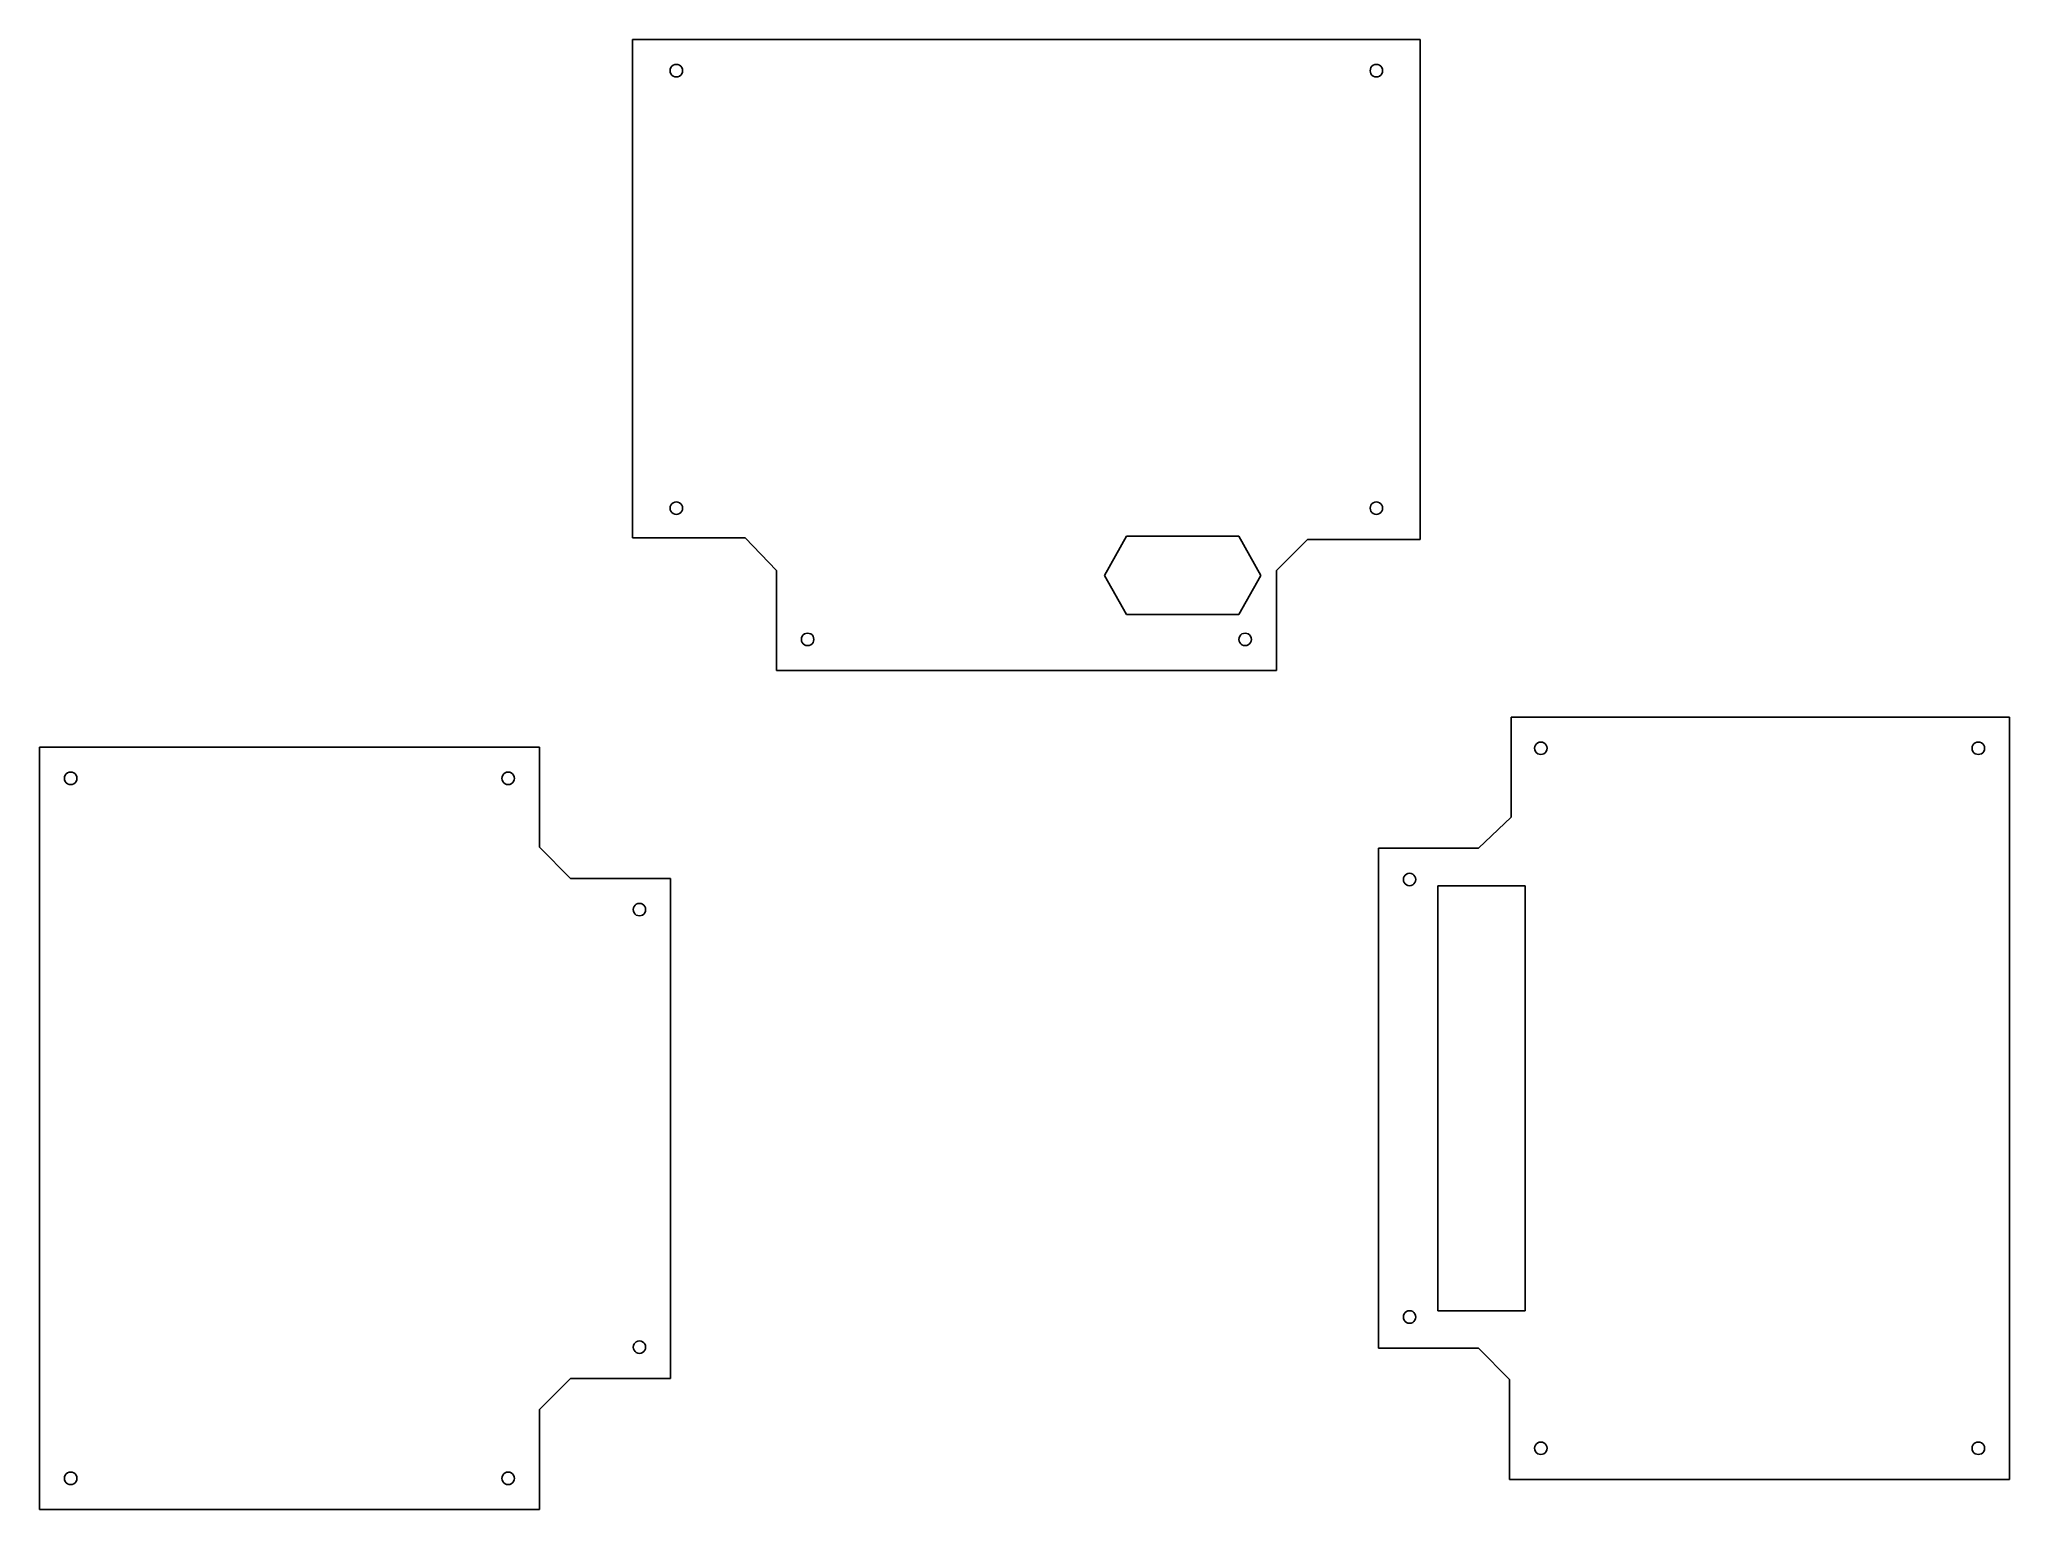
# Model space of a CAD drawing. Header units: metres. Extents: x 3934 to 4564, y 279 to 750.
import ezdxf

# ---------------------------------------------------------------- set-up
doc = ezdxf.new("R2010")
doc.units = ezdxf.units.M

msp = doc.modelspace()

# ---------------------------------------------------------------- linework, layer by layer
at = {"layer": 'Layer0'}
for p, q in [((4375.47, 749.9, 0), (4123.47, 749.91, 0)), ((4123.47, 749.91, 0), (4123.47, 590.39, 0)), ((4375.47, 589.9, 0), (4375.47, 749.9, 0)), ((4135.54, 740.42, 0), (4135.47, 739.91, 0)), ((4135.47, 739.91, 0), (4135.54, 739.39, 0)), ((4135.74, 740.91, 0), (4135.54, 740.42, 0)), ((4135.54, 739.39, 0), (4135.74, 738.91, 0)), ((4136.05, 741.32, 0), (4135.74, 740.91, 0)), ((4135.74, 738.91, 0), (4136.05, 738.49, 0)), ((4136.47, 741.64, 0), (4136.05, 741.32, 0)), ((4136.05, 738.49, 0), (4136.47, 738.17, 0)), ((4136.95, 741.84, 0), (4136.47, 741.64, 0)), ((4136.47, 738.17, 0), (4136.95, 737.97, 0)), ((4137.47, 741.91, 0), (4136.95, 741.84, 0)), ((4136.95, 737.97, 0), (4137.47, 737.91, 0)), ((4137.99, 741.84, 0), (4137.47, 741.91, 0)), ((4137.47, 737.91, 0), (4137.99, 737.97, 0)), ((4138.47, 741.64, 0), (4137.99, 741.84, 0)), ((4137.99, 737.97, 0), (4138.47, 738.17, 0)), ((4138.88, 741.32, 0), (4138.47, 741.64, 0)), ((4138.47, 738.17, 0), (4138.88, 738.49, 0)), ((4139.2, 740.91, 0), (4138.88, 741.32, 0)), ((4138.88, 738.49, 0), (4139.2, 738.91, 0)), ((4139.4, 740.42, 0), (4139.2, 740.91, 0)), ((4139.2, 738.91, 0), (4139.4, 739.39, 0)), ((4139.47, 739.91, 0), (4139.4, 740.42, 0)), ((4139.4, 739.39, 0), (4139.47, 739.91, 0)), ((4359.54, 740.42, 0), (4359.47, 739.9, 0)), ((4359.47, 739.9, 0), (4359.54, 739.39, 0)), ((4359.74, 740.9, 0), (4359.54, 740.42, 0)), ((4359.54, 739.39, 0), (4359.74, 738.9, 0)), ((4360.05, 741.32, 0), (4359.74, 740.9, 0)), ((4359.74, 738.9, 0), (4360.05, 738.49, 0)), ((4360.47, 741.64, 0), (4360.05, 741.32, 0)), ((4360.05, 738.49, 0), (4360.47, 738.17, 0)), ((4360.95, 741.84, 0), (4360.47, 741.64, 0)), ((4360.47, 738.17, 0), (4360.95, 737.97, 0)), ((4361.47, 741.9, 0), (4360.95, 741.84, 0)), ((4360.95, 737.97, 0), (4361.47, 737.9, 0)), ((4361.99, 741.84, 0), (4361.47, 741.9, 0)), ((4361.47, 737.9, 0), (4361.99, 737.97, 0)), ((4362.47, 741.64, 0), (4361.99, 741.84, 0)), ((4361.99, 737.97, 0), (4362.47, 738.17, 0)), ((4362.88, 741.32, 0), (4362.47, 741.64, 0)), ((4362.47, 738.17, 0), (4362.88, 738.49, 0)), ((4363.2, 740.9, 0), (4362.88, 741.32, 0)), ((4362.88, 738.49, 0), (4363.2, 738.9, 0)), ((4363.4, 740.42, 0), (4363.2, 740.9, 0)), ((4363.2, 738.9, 0), (4363.4, 739.39, 0)), ((4363.47, 739.9, 0), (4363.4, 740.42, 0)), ((4363.4, 739.39, 0), (4363.47, 739.9, 0)), ((4135.54, 600.42, 0), (4135.47, 599.91, 0)), ((4135.47, 599.91, 0), (4135.54, 599.39, 0)), ((4135.74, 600.91, 0), (4135.54, 600.42, 0)), ((4135.54, 599.39, 0), (4135.74, 598.91, 0)), ((4136.05, 601.32, 0), (4135.74, 600.91, 0)), ((4136.47, 601.64, 0), (4136.05, 601.32, 0)), ((4136.95, 601.84, 0), (4136.47, 601.64, 0)), ((4137.47, 601.91, 0), (4136.95, 601.84, 0)), ((4137.99, 601.84, 0), (4137.47, 601.91, 0)), ((4138.47, 601.64, 0), (4137.99, 601.84, 0)), ((4138.88, 601.32, 0), (4138.47, 601.64, 0)), ((4139.2, 600.91, 0), (4138.88, 601.32, 0)), ((4139.4, 600.42, 0), (4139.2, 600.91, 0)), ((4139.2, 598.91, 0), (4139.4, 599.39, 0)), ((4139.47, 599.91, 0), (4139.4, 600.42, 0)), ((4139.4, 599.39, 0), (4139.47, 599.91, 0)), ((4359.54, 600.42, 0), (4359.47, 599.9, 0)), ((4359.47, 599.9, 0), (4359.54, 599.39, 0)), ((4359.74, 600.9, 0), (4359.54, 600.42, 0)), ((4359.54, 599.39, 0), (4359.74, 598.9, 0)), ((4360.05, 601.32, 0), (4359.74, 600.9, 0)), ((4360.47, 601.64, 0), (4360.05, 601.32, 0)), ((4360.95, 601.84, 0), (4360.47, 601.64, 0)), ((4361.47, 601.9, 0), (4360.95, 601.84, 0)), ((4361.99, 601.84, 0), (4361.47, 601.9, 0)), ((4362.47, 601.64, 0), (4361.99, 601.84, 0)), ((4362.88, 601.32, 0), (4362.47, 601.64, 0)), ((4363.2, 600.9, 0), (4362.88, 601.32, 0)), ((4363.4, 600.42, 0), (4363.2, 600.9, 0)), ((4363.2, 598.9, 0), (4363.4, 599.39, 0)), ((4363.47, 599.9, 0), (4363.4, 600.42, 0)), ((4363.4, 599.39, 0), (4363.47, 599.9, 0)), ((4135.74, 598.91, 0), (4136.05, 598.49, 0)), ((4136.05, 598.49, 0), (4136.47, 598.17, 0)), ((4136.47, 598.17, 0), (4136.95, 597.97, 0)), ((4136.95, 597.97, 0), (4137.47, 597.91, 0)), ((4137.47, 597.91, 0), (4137.99, 597.97, 0)), ((4137.99, 597.97, 0), (4138.47, 598.17, 0)), ((4138.47, 598.17, 0), (4138.88, 598.49, 0)), ((4138.88, 598.49, 0), (4139.2, 598.91, 0)), ((4359.74, 598.9, 0), (4360.05, 598.49, 0)), ((4360.05, 598.49, 0), (4360.47, 598.17, 0)), ((4360.47, 598.17, 0), (4360.95, 597.97, 0)), ((4360.95, 597.97, 0), (4361.47, 597.9, 0)), ((4361.47, 597.9, 0), (4361.99, 597.97, 0)), ((4361.99, 597.97, 0), (4362.47, 598.17, 0)), ((4362.47, 598.17, 0), (4362.88, 598.49, 0)), ((4362.88, 598.49, 0), (4363.2, 598.9, 0)), ((4159.48, 590.39, 0), (4123.47, 590.39, 0)), ((4159.48, 590.39, 0), (4169.47, 579.91, 0)), ((4281.47, 590.89, 0), (4274.47, 578.39, 0)), ((4317.47, 590.89, 0), (4281.47, 590.89, 0)), ((4324.47, 578.39, 0), (4317.47, 590.89, 0)), ((4339.47, 589.9, 0), (4329.47, 579.91, 0)), ((4339.47, 589.9, 0), (4375.47, 589.9, 0)), ((4169.47, 579.91, 0), (4169.47, 547.91, 0)), ((4274.47, 578.39, 0), (4281.47, 565.89, 0)), ((4317.47, 565.89), (4324.47, 578.39, 0)), ((4329.47, 579.91, 0), (4329.47, 547.9, 0)), ((4281.47, 565.89, 0), (4317.47, 565.89)), ((4177.54, 558.42, 0), (4177.47, 557.91, 0)), ((4177.47, 557.91, 0), (4177.54, 557.39, 0)), ((4177.74, 558.91, 0), (4177.54, 558.42, 0)), ((4177.54, 557.39, 0), (4177.74, 556.91, 0)), ((4178.05, 559.32, 0), (4177.74, 558.91, 0)), ((4177.74, 556.91, 0), (4178.05, 556.49, 0)), ((4178.47, 559.64, 0), (4178.05, 559.32, 0)), ((4178.05, 556.49, 0), (4178.47, 556.17, 0)), ((4178.95, 559.84, 0), (4178.47, 559.64, 0)), ((4178.47, 556.17, 0), (4178.95, 555.97, 0)), ((4179.47, 559.91, 0), (4178.95, 559.84, 0)), ((4178.95, 555.97, 0), (4179.47, 555.91, 0)), ((4179.99, 559.84, 0), (4179.47, 559.91, 0)), ((4179.47, 555.91, 0), (4179.99, 555.97, 0)), ((4180.47, 559.64, 0), (4179.99, 559.84, 0)), ((4179.99, 555.97, 0), (4180.47, 556.17, 0)), ((4180.88, 559.32, 0), (4180.47, 559.64, 0)), ((4180.47, 556.17, 0), (4180.88, 556.49, 0)), ((4181.2, 558.91, 0), (4180.88, 559.32, 0)), ((4180.88, 556.49, 0), (4181.2, 556.91, 0)), ((4181.4, 558.42, 0), (4181.2, 558.91, 0)), ((4181.2, 556.91, 0), (4181.4, 557.39, 0)), ((4181.47, 557.91, 0), (4181.4, 558.42, 0)), ((4181.4, 557.39, 0), (4181.47, 557.91, 0)), ((4317.54, 558.42, 0), (4317.47, 557.9, 0)), ((4317.47, 557.9, 0), (4317.54, 557.39, 0)), ((4317.74, 558.9, 0), (4317.54, 558.42, 0)), ((4317.54, 557.39, 0), (4317.74, 556.9, 0)), ((4318.05, 559.32, 0), (4317.74, 558.9, 0)), ((4317.74, 556.9, 0), (4318.05, 556.49, 0)), ((4318.47, 559.64, 0), (4318.05, 559.32, 0)), ((4318.05, 556.49, 0), (4318.47, 556.17, 0)), ((4318.95, 559.84, 0), (4318.47, 559.64, 0)), ((4318.47, 556.17, 0), (4318.95, 555.97, 0)), ((4319.47, 559.91, 0), (4318.95, 559.84, 0)), ((4318.95, 555.97, 0), (4319.47, 555.91, 0)), ((4319.99, 559.84, 0), (4319.47, 559.91, 0)), ((4319.47, 555.91, 0), (4319.99, 555.97, 0)), ((4320.47, 559.64, 0), (4319.99, 559.84, 0)), ((4319.99, 555.97, 0), (4320.47, 556.17, 0)), ((4320.88, 559.32, 0), (4320.47, 559.64, 0)), ((4320.47, 556.17, 0), (4320.88, 556.49, 0)), ((4321.2, 558.9, 0), (4320.88, 559.32, 0)), ((4320.88, 556.49, 0), (4321.2, 556.9, 0)), ((4321.4, 558.42, 0), (4321.2, 558.9, 0)), ((4321.2, 556.9, 0), (4321.4, 557.39, 0)), ((4321.47, 557.9, 0), (4321.4, 558.42, 0)), ((4321.4, 557.39, 0), (4321.47, 557.9, 0)), ((4169.47, 547.91, 0), (4329.47, 547.9, 0)), ((4564.1, 533.06, 0), (4404.58, 533.06, 0)), ((4404.58, 501.05, 0), (4404.58, 533.06, 0)), ((4564.1, 289.06, 0), (4564.1, 533.06, 0)), ((4093.65, 523.43, 0), (3933.65, 523.43, 0)), ((3933.65, 523.43, 0), (3933.65, 279.43, 0)), ((4093.65, 491.43, 0), (4093.65, 523.43, 0)), ((4412.17, 523.58, 0), (4412.1, 523.06, 0)), ((4412.37, 524.06, 0), (4412.17, 523.58, 0)), ((4412.69, 524.47, 0), (4412.37, 524.06, 0)), ((4413.1, 524.79, 0), (4412.69, 524.47, 0)), ((4413.58, 524.99, 0), (4413.1, 524.79, 0)), ((4414.1, 525.06, 0), (4413.58, 524.99, 0)), ((4414.62, 524.99, 0), (4414.1, 525.06, 0)), ((4415.1, 524.79, 0), (4414.62, 524.99, 0)), ((4415.51, 524.47, 0), (4415.1, 524.79, 0)), ((4415.83, 524.06, 0), (4415.51, 524.47, 0)), ((4416.03, 523.58, 0), (4415.83, 524.06, 0)), ((4416.1, 523.06, 0), (4416.03, 523.58, 0)), ((4552.17, 523.58, 0), (4552.1, 523.06, 0)), ((4552.37, 524.06, 0), (4552.17, 523.58, 0)), ((4552.69, 524.47, 0), (4552.37, 524.06, 0)), ((4553.1, 524.79, 0), (4552.69, 524.47, 0)), ((4553.58, 524.99, 0), (4553.1, 524.79, 0)), ((4554.1, 525.06, 0), (4553.58, 524.99, 0)), ((4554.62, 524.99, 0), (4554.1, 525.06, 0)), ((4555.1, 524.79, 0), (4554.62, 524.99, 0)), ((4555.51, 524.47, 0), (4555.1, 524.79, 0)), ((4555.83, 524.06, 0), (4555.51, 524.47, 0)), ((4556.03, 523.58, 0), (4555.83, 524.06, 0)), ((4556.1, 523.06, 0), (4556.03, 523.58, 0)), ((4412.1, 523.06, 0), (4412.17, 522.54, 0)), ((4412.17, 522.54, 0), (4412.37, 522.06, 0)), ((4412.37, 522.06, 0), (4412.69, 521.65, 0)), ((4412.69, 521.65, 0), (4413.1, 521.33, 0)), ((4413.1, 521.33, 0), (4413.58, 521.13, 0)), ((4413.58, 521.13, 0), (4414.1, 521.06, 0)), ((4414.1, 521.06, 0), (4414.62, 521.13, 0)), ((4414.62, 521.13, 0), (4415.1, 521.33, 0)), ((4415.1, 521.33, 0), (4415.51, 521.65, 0)), ((4415.51, 521.65, 0), (4415.83, 522.06, 0)), ((4415.83, 522.06, 0), (4416.03, 522.54, 0)), ((4416.03, 522.54, 0), (4416.1, 523.06, 0)), ((4552.1, 523.06, 0), (4552.17, 522.54, 0)), ((4552.17, 522.54, 0), (4552.37, 522.06, 0)), ((4552.37, 522.06, 0), (4552.69, 521.65, 0)), ((4552.69, 521.65, 0), (4553.1, 521.33, 0)), ((4553.1, 521.33, 0), (4553.58, 521.13, 0)), ((4553.58, 521.13, 0), (4554.1, 521.06, 0)), ((4554.1, 521.06, 0), (4554.62, 521.13, 0)), ((4554.62, 521.13, 0), (4555.1, 521.33, 0)), ((4555.1, 521.33, 0), (4555.51, 521.65, 0)), ((4555.51, 521.65, 0), (4555.83, 522.06, 0)), ((4555.83, 522.06, 0), (4556.03, 522.54, 0)), ((4556.03, 522.54, 0), (4556.1, 523.06, 0)), ((3941.72, 513.95, 0), (3941.65, 513.43, 0)), ((3941.65, 513.43, 0), (3941.72, 512.92, 0)), ((3941.92, 514.43, 0), (3941.72, 513.95, 0)), ((3941.72, 512.92, 0), (3941.92, 512.43, 0)), ((3942.24, 514.85, 0), (3941.92, 514.43, 0)), ((3941.92, 512.43, 0), (3942.24, 512.02, 0)), ((3942.65, 515.17, 0), (3942.24, 514.85, 0)), ((3942.24, 512.02, 0), (3942.65, 511.7, 0)), ((3943.13, 515.37, 0), (3942.65, 515.17, 0)), ((3942.65, 511.7, 0), (3943.13, 511.5, 0)), ((3943.65, 515.43, 0), (3943.13, 515.37, 0)), ((3943.13, 511.5, 0), (3943.65, 511.43, 0)), ((3944.17, 515.37, 0), (3943.65, 515.43, 0)), ((3943.65, 511.43, 0), (3944.17, 511.5, 0)), ((3944.65, 515.17, 0), (3944.17, 515.37, 0)), ((3944.17, 511.5, 0), (3944.65, 511.7, 0)), ((3945.07, 514.85, 0), (3944.65, 515.17, 0)), ((3944.65, 511.7, 0), (3945.07, 512.02, 0)), ((3945.38, 514.43, 0), (3945.07, 514.85, 0)), ((3945.07, 512.02, 0), (3945.38, 512.43, 0)), ((3945.58, 513.95, 0), (3945.38, 514.43, 0)), ((3945.38, 512.43, 0), (3945.58, 512.92, 0)), ((3945.65, 513.43, 0), (3945.58, 513.95, 0)), ((3945.58, 512.92, 0), (3945.65, 513.43, 0)), ((4081.72, 513.95, 0), (4081.65, 513.43, 0)), ((4081.65, 513.43, 0), (4081.72, 512.92, 0)), ((4081.92, 514.43, 0), (4081.72, 513.95, 0)), ((4081.72, 512.92, 0), (4081.92, 512.43, 0)), ((4082.24, 514.85, 0), (4081.92, 514.43, 0)), ((4081.92, 512.43, 0), (4082.24, 512.02, 0)), ((4082.65, 515.17, 0), (4082.24, 514.85, 0)), ((4082.24, 512.02, 0), (4082.65, 511.7, 0)), ((4083.13, 515.37, 0), (4082.65, 515.17, 0)), ((4082.65, 511.7, 0), (4083.13, 511.5, 0)), ((4083.65, 515.43, 0), (4083.13, 515.37, 0)), ((4083.13, 511.5, 0), (4083.65, 511.43, 0)), ((4084.17, 515.37, 0), (4083.65, 515.43, 0)), ((4083.65, 511.43, 0), (4084.17, 511.5, 0)), ((4084.65, 515.17, 0), (4084.17, 515.37, 0)), ((4084.17, 511.5, 0), (4084.65, 511.7, 0)), ((4085.07, 514.85, 0), (4084.65, 515.17, 0)), ((4084.65, 511.7, 0), (4085.07, 512.02, 0)), ((4085.38, 514.43, 0), (4085.07, 514.85, 0)), ((4085.07, 512.02, 0), (4085.38, 512.43, 0)), ((4085.58, 513.95, 0), (4085.38, 514.43, 0)), ((4085.38, 512.43, 0), (4085.58, 512.92, 0)), ((4085.65, 513.43, 0), (4085.58, 513.95, 0)), ((4085.58, 512.92, 0), (4085.65, 513.43, 0)), ((4404.58, 501.05, 0), (4394.1, 491.06, 0)), ((4093.65, 491.43, 0), (4103.65, 481.43, 0)), ((4362.1, 491.06, 0), (4362.1, 331.06, 0)), ((4394.1, 491.06, 0), (4362.1, 491.06, 0)), ((4103.65, 481.43, 0), (4135.65, 481.43, 0)), ((4135.65, 321.43, 0), (4135.65, 481.43, 0)), ((4370.17, 481.58, 0), (4370.1, 481.06, 0)), ((4370.1, 481.06, 0), (4370.17, 480.54, 0)), ((4370.37, 482.06, 0), (4370.17, 481.58, 0)), ((4370.17, 480.54, 0), (4370.37, 480.06, 0)), ((4370.69, 482.47, 0), (4370.37, 482.06, 0)), ((4370.37, 480.06, 0), (4370.69, 479.65, 0)), ((4371.1, 482.79, 0), (4370.69, 482.47, 0)), ((4370.69, 479.65, 0), (4371.1, 479.33, 0)), ((4371.58, 482.99, 0), (4371.1, 482.79, 0)), ((4371.1, 479.33, 0), (4371.58, 479.13, 0)), ((4372.1, 483.06, 0), (4371.58, 482.99, 0)), ((4372.62, 482.99, 0), (4372.1, 483.06, 0)), ((4373.1, 482.79, 0), (4372.62, 482.99, 0)), ((4372.62, 479.13, 0), (4373.1, 479.33, 0)), ((4373.51, 482.47, 0), (4373.1, 482.79, 0)), ((4373.1, 479.33, 0), (4373.51, 479.65, 0)), ((4373.83, 482.06, 0), (4373.51, 482.47, 0)), ((4373.51, 479.65, 0), (4373.83, 480.06, 0)), ((4374.03, 481.58, 0), (4373.83, 482.06, 0)), ((4373.83, 480.06, 0), (4374.03, 480.54, 0)), ((4374.1, 481.06, 0), (4374.03, 481.58, 0)), ((4374.03, 480.54, 0), (4374.1, 481.06, 0)), ((4124.24, 472.85, 0), (4123.92, 472.43, 0)), ((4124.65, 473.17, 0), (4124.24, 472.85, 0)), ((4125.13, 473.37, 0), (4124.65, 473.17, 0)), ((4125.65, 473.43, 0), (4125.13, 473.37, 0)), ((4126.17, 473.37, 0), (4125.65, 473.43, 0)), ((4126.65, 473.17, 0), (4126.17, 473.37, 0)), ((4127.07, 472.85, 0), (4126.65, 473.17, 0)), ((4127.38, 472.43, 0), (4127.07, 472.85, 0)), ((4371.58, 479.13, 0), (4372.1, 479.06, 0)), ((4372.1, 479.06, 0), (4372.62, 479.13, 0)), ((4381.1, 479.06, 0), (4381.1, 343.06)), ((4409.1, 479.06, 0), (4381.1, 479.06, 0)), ((4409.1, 343.06, 0), (4409.1, 479.06, 0)), ((4123.72, 471.95, 0), (4123.65, 471.43, 0)), ((4123.65, 471.43, 0), (4123.72, 470.92, 0)), ((4123.92, 472.43, 0), (4123.72, 471.95, 0)), ((4123.72, 470.92, 0), (4123.92, 470.43, 0)), ((4123.92, 470.43, 0), (4124.24, 470.02, 0)), ((4124.24, 470.02, 0), (4124.65, 469.7, 0)), ((4124.65, 469.7, 0), (4125.13, 469.5, 0)), ((4125.13, 469.5, 0), (4125.65, 469.43, 0)), ((4125.65, 469.43, 0), (4126.17, 469.5, 0)), ((4126.17, 469.5, 0), (4126.65, 469.7, 0)), ((4126.65, 469.7, 0), (4127.07, 470.02, 0)), ((4127.07, 470.02, 0), (4127.38, 470.43, 0)), ((4127.58, 471.95, 0), (4127.38, 472.43, 0)), ((4127.38, 470.43, 0), (4127.58, 470.92, 0)), ((4127.65, 471.43, 0), (4127.58, 471.95, 0)), ((4127.58, 470.92, 0), (4127.65, 471.43, 0)), ((4370.17, 341.58, 0), (4370.1, 341.06, 0)), ((4370.1, 341.06, 0), (4370.17, 340.54, 0)), ((4370.37, 342.06, 0), (4370.17, 341.58, 0)), ((4370.17, 340.54, 0), (4370.37, 340.06, 0)), ((4370.69, 342.47, 0), (4370.37, 342.06, 0)), ((4371.1, 342.79, 0), (4370.69, 342.47, 0)), ((4371.58, 342.99, 0), (4371.1, 342.79, 0)), ((4372.1, 343.06, 0), (4371.58, 342.99, 0)), ((4372.62, 342.99, 0), (4372.1, 343.06, 0)), ((4373.1, 342.79, 0), (4372.62, 342.99, 0)), ((4373.51, 342.47, 0), (4373.1, 342.79, 0)), ((4373.83, 342.06, 0), (4373.51, 342.47, 0)), ((4374.03, 341.58, 0), (4373.83, 342.06, 0)), ((4373.83, 340.06, 0), (4374.03, 340.54, 0)), ((4374.1, 341.06, 0), (4374.03, 341.58, 0)), ((4374.03, 340.54, 0), (4374.1, 341.06, 0)), ((4381.1, 343.06), (4409.1, 343.06, 0)), ((4370.37, 340.06, 0), (4370.69, 339.65, 0)), ((4370.69, 339.65, 0), (4371.1, 339.33, 0)), ((4371.1, 339.33, 0), (4371.58, 339.13, 0)), ((4371.58, 339.13, 0), (4372.1, 339.06, 0)), ((4372.1, 339.06, 0), (4372.62, 339.13, 0)), ((4372.62, 339.13, 0), (4373.1, 339.33, 0)), ((4373.1, 339.33, 0), (4373.51, 339.65, 0)), ((4373.51, 339.65, 0), (4373.83, 340.06, 0)), ((4123.72, 331.95, 0), (4123.65, 331.43, 0)), ((4123.65, 331.43, 0), (4123.72, 330.92, 0)), ((4123.92, 332.43, 0), (4123.72, 331.95, 0)), ((4123.72, 330.92, 0), (4123.92, 330.43, 0)), ((4124.24, 332.85, 0), (4123.92, 332.43, 0)), ((4123.92, 330.43, 0), (4124.24, 330.02, 0)), ((4124.65, 333.17, 0), (4124.24, 332.85, 0)), ((4124.24, 330.02, 0), (4124.65, 329.7, 0)), ((4125.13, 333.37, 0), (4124.65, 333.17, 0)), ((4124.65, 329.7, 0), (4125.13, 329.5, 0)), ((4125.65, 333.43, 0), (4125.13, 333.37, 0)), ((4125.13, 329.5, 0), (4125.65, 329.43, 0)), ((4126.17, 333.37, 0), (4125.65, 333.43, 0)), ((4125.65, 329.43, 0), (4126.17, 329.5, 0)), ((4126.65, 333.17, 0), (4126.17, 333.37, 0)), ((4126.17, 329.5, 0), (4126.65, 329.7, 0)), ((4127.07, 332.85, 0), (4126.65, 333.17, 0)), ((4126.65, 329.7, 0), (4127.07, 330.02, 0)), ((4127.38, 332.43, 0), (4127.07, 332.85, 0)), ((4127.07, 330.02, 0), (4127.38, 330.43, 0)), ((4127.58, 331.95, 0), (4127.38, 332.43, 0)), ((4127.38, 330.43, 0), (4127.58, 330.92, 0)), ((4127.65, 331.43, 0), (4127.58, 331.95, 0)), ((4127.58, 330.92, 0), (4127.65, 331.43, 0)), ((4394.1, 331.06, 0), (4362.1, 331.06, 0)), ((4404.1, 321.06, 0), (4394.1, 331.06, 0)), ((4093.65, 311.43, 0), (4103.65, 321.43, 0)), ((4103.65, 321.43, 0), (4135.65, 321.43, 0)), ((4404.1, 321.06, 0), (4404.1, 289.06, 0)), ((4093.65, 279.43), (4093.65, 311.43, 0)), ((4412.17, 299.58, 0), (4412.1, 299.06, 0)), ((4412.1, 299.06, 0), (4412.17, 298.54, 0)), ((4412.37, 300.06, 0), (4412.17, 299.58, 0)), ((4412.17, 298.54, 0), (4412.37, 298.06, 0)), ((4412.69, 300.47, 0), (4412.37, 300.06, 0)), ((4412.37, 298.06, 0), (4412.69, 297.65, 0)), ((4413.1, 300.79, 0), (4412.69, 300.47, 0)), ((4412.69, 297.65, 0), (4413.1, 297.33, 0)), ((4413.58, 300.99, 0), (4413.1, 300.79, 0)), ((4413.1, 297.33, 0), (4413.58, 297.13, 0)), ((4414.1, 301.06, 0), (4413.58, 300.99, 0)), ((4413.58, 297.13, 0), (4414.1, 297.06, 0)), ((4414.62, 300.99, 0), (4414.1, 301.06, 0)), ((4414.1, 297.06, 0), (4414.62, 297.13, 0)), ((4415.1, 300.79, 0), (4414.62, 300.99, 0)), ((4414.62, 297.13, 0), (4415.1, 297.33, 0)), ((4415.51, 300.47, 0), (4415.1, 300.79, 0)), ((4415.1, 297.33, 0), (4415.51, 297.65, 0)), ((4415.83, 300.06, 0), (4415.51, 300.47, 0)), ((4415.51, 297.65, 0), (4415.83, 298.06, 0)), ((4416.03, 299.58, 0), (4415.83, 300.06, 0)), ((4415.83, 298.06, 0), (4416.03, 298.54, 0)), ((4416.1, 299.06, 0), (4416.03, 299.58, 0)), ((4416.03, 298.54, 0), (4416.1, 299.06, 0)), ((4552.17, 299.58, 0), (4552.1, 299.06, 0)), ((4552.1, 299.06, 0), (4552.17, 298.54, 0)), ((4552.37, 300.06, 0), (4552.17, 299.58, 0)), ((4552.17, 298.54, 0), (4552.37, 298.06, 0)), ((4552.69, 300.47, 0), (4552.37, 300.06, 0)), ((4552.37, 298.06, 0), (4552.69, 297.65, 0)), ((4553.1, 300.79, 0), (4552.69, 300.47, 0)), ((4552.69, 297.65, 0), (4553.1, 297.33, 0)), ((4553.58, 300.99, 0), (4553.1, 300.79, 0)), ((4553.1, 297.33, 0), (4553.58, 297.13, 0)), ((4554.1, 301.06, 0), (4553.58, 300.99, 0)), ((4553.58, 297.13, 0), (4554.1, 297.06, 0)), ((4554.62, 300.99, 0), (4554.1, 301.06, 0)), ((4554.1, 297.06, 0), (4554.62, 297.13, 0)), ((4555.1, 300.79, 0), (4554.62, 300.99, 0)), ((4554.62, 297.13, 0), (4555.1, 297.33, 0)), ((4555.51, 300.47, 0), (4555.1, 300.79, 0)), ((4555.1, 297.33, 0), (4555.51, 297.65, 0)), ((4555.83, 300.06, 0), (4555.51, 300.47, 0)), ((4555.51, 297.65, 0), (4555.83, 298.06, 0)), ((4556.03, 299.58, 0), (4555.83, 300.06, 0)), ((4555.83, 298.06, 0), (4556.03, 298.54, 0)), ((4556.1, 299.06, 0), (4556.03, 299.58, 0)), ((4556.03, 298.54, 0), (4556.1, 299.06, 0)), ((3941.92, 290.43, 0), (3941.72, 289.95, 0)), ((3942.24, 290.85, 0), (3941.92, 290.43, 0)), ((3942.65, 291.17, 0), (3942.24, 290.85, 0)), ((3943.13, 291.37, 0), (3942.65, 291.17, 0)), ((3943.65, 291.43, 0), (3943.13, 291.37, 0)), ((3944.17, 291.37, 0), (3943.65, 291.43, 0)), ((3944.65, 291.17, 0), (3944.17, 291.37, 0)), ((3945.07, 290.85, 0), (3944.65, 291.17, 0)), ((3945.38, 290.43, 0), (3945.07, 290.85, 0)), ((3945.58, 289.95, 0), (3945.38, 290.43, 0)), ((4081.92, 290.43, 0), (4081.72, 289.95, 0)), ((4082.24, 290.85, 0), (4081.92, 290.43, 0)), ((4082.65, 291.17, 0), (4082.24, 290.85, 0)), ((4083.13, 291.37, 0), (4082.65, 291.17, 0)), ((4083.65, 291.43, 0), (4083.13, 291.37, 0)), ((4084.17, 291.37, 0), (4083.65, 291.43, 0)), ((4084.65, 291.17, 0), (4084.17, 291.37, 0)), ((4085.07, 290.85, 0), (4084.65, 291.17, 0)), ((4085.38, 290.43, 0), (4085.07, 290.85, 0)), ((4085.58, 289.95, 0), (4085.38, 290.43, 0)), ((3941.72, 289.95, 0), (3941.65, 289.43, 0)), ((3941.65, 289.43, 0), (3941.72, 288.92, 0)), ((3941.72, 288.92, 0), (3941.92, 288.43, 0)), ((3941.92, 288.43, 0), (3942.24, 288.02, 0)), ((3942.24, 288.02, 0), (3942.65, 287.7, 0)), ((3942.65, 287.7, 0), (3943.13, 287.5, 0)), ((3943.13, 287.5, 0), (3943.65, 287.43, 0)), ((3943.65, 287.43, 0), (3944.17, 287.5, 0)), ((3944.17, 287.5, 0), (3944.65, 287.7, 0)), ((3944.65, 287.7, 0), (3945.07, 288.02, 0)), ((3945.07, 288.02, 0), (3945.38, 288.43, 0)), ((3945.38, 288.43, 0), (3945.58, 288.92, 0)), ((3945.65, 289.43, 0), (3945.58, 289.95, 0)), ((3945.58, 288.92, 0), (3945.65, 289.43, 0)), ((4081.72, 289.95, 0), (4081.65, 289.43, 0)), ((4081.65, 289.43, 0), (4081.72, 288.92, 0)), ((4081.72, 288.92, 0), (4081.92, 288.43, 0)), ((4081.92, 288.43, 0), (4082.24, 288.02, 0)), ((4082.24, 288.02, 0), (4082.65, 287.7, 0)), ((4082.65, 287.7, 0), (4083.13, 287.5, 0)), ((4083.13, 287.5, 0), (4083.65, 287.43, 0)), ((4083.65, 287.43, 0), (4084.17, 287.5, 0)), ((4084.17, 287.5, 0), (4084.65, 287.7, 0)), ((4084.65, 287.7, 0), (4085.07, 288.02, 0)), ((4085.07, 288.02, 0), (4085.38, 288.43, 0)), ((4085.38, 288.43, 0), (4085.58, 288.92, 0)), ((4085.65, 289.43, 0), (4085.58, 289.95, 0)), ((4085.58, 288.92, 0), (4085.65, 289.43, 0)), ((4404.1, 289.06, 0), (4564.1, 289.06, 0)), ((3933.65, 279.43, 0), (4093.65, 279.43))]:
    msp.add_line(p, q, dxfattribs=at)

doc.saveas('drawing.dxf')
